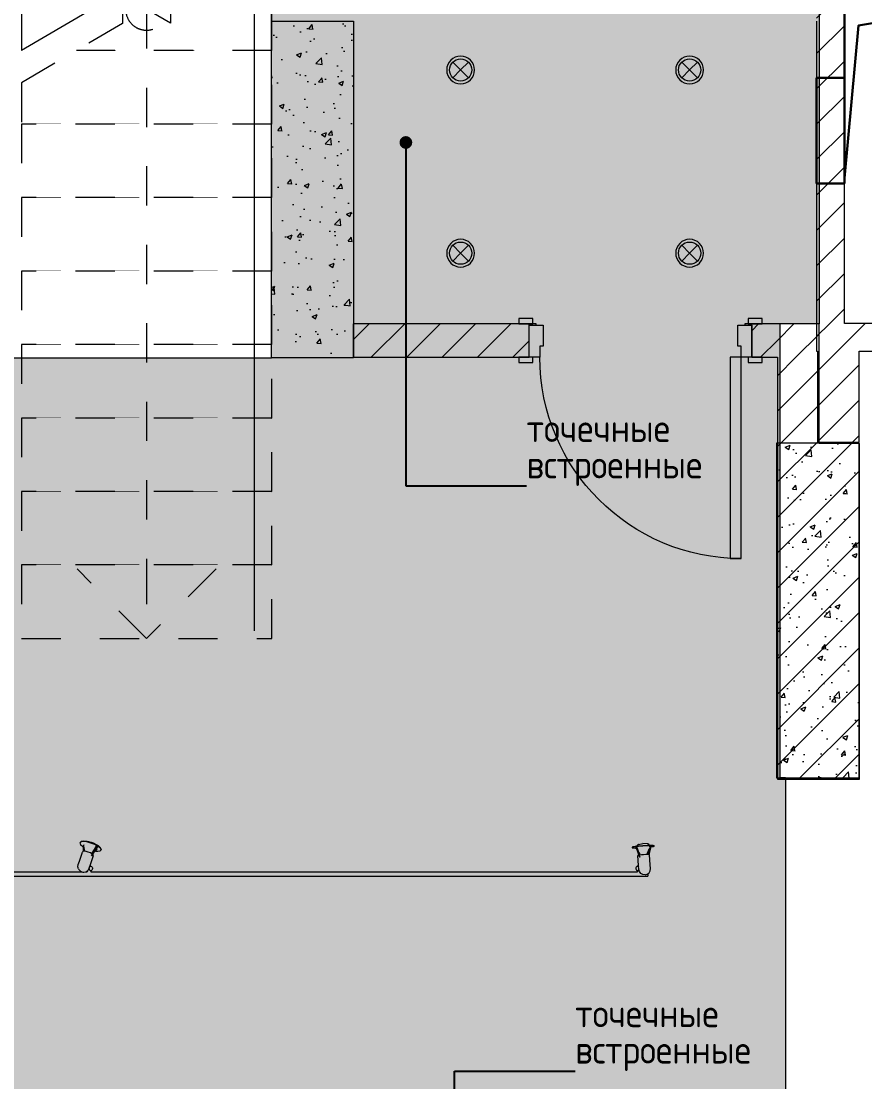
# Model space of a CAD drawing. Header units: millimetres. Extents: x 2336463 to 2579121, y 595385 to 778077.
# Drawn here: x 2346846 to 2349880, y 704307 to 708121 of the extents above; entities that cross this region are included whole.
import ezdxf

# ---------------------------------------------------------------- set-up
doc = ezdxf.new("R2010")
doc.units = ezdxf.units.MM
doc.header["$MEASUREMENT"] = 0
for name, pattern in [('Wipeout_Contour', [1000, 0, -1000]), ('Пунктирная', [88.194442, 0, -88.194442]), ('Штриховая', [282.222223, 141.111112, -141.111112])]:
    doc.linetypes.add(name, pattern=pattern)
for name, color, linetype in [('+возводимые стены', 7, 'Continuous'), ('Конструктив - Лестницы', 7, 'Continuous'), ('сит план', 7, 'Continuous')]:
    doc.layers.add(name, color=color, linetype=linetype)
for name, color, linetype, lineweight in [('+возводимые стены_Ном._пера__101', 252, 'Continuous', 5), ('+стена с дверью_Ном._пера__1', 7, 'Continuous', 13), ('MEP - Электрооборудование.ЭО_Ном._пера__1', 7, 'Continuous', 13), ('MEP - Электрооборудование.ЭО_Ном._пера__101', 252, 'Continuous', 5), ('Двери ARCHICAD_Ном._пера__1', 7, 'Continuous', 13), ('Конструктив - Стены Несущие_Ном._пера__21', 7, 'Continuous', 30), ('сит план_Ном._пера__1', 7, 'Continuous', 13), ('сит план_Ном._пера__21', 7, 'Continuous', 30)]:
    doc.layers.add(name, color=color, linetype=linetype, lineweight=lineweight)
for name, color, linetype, lineweight, true_color in [('+возводимые стены_Ном._пера__169', 7, 'Continuous', 5, 0x68b353), ('+стена с дверью_Ном._пера__243', 7, 'Continuous', 13, 0xe25822), ('MEP - Электрооборудование.ЭО_Ном._пера__58', 7, 'Continuous', 5, 0xdf0000), ('Конструктив - Лестницы_Ном._пера__11', 7, 'Continuous', 15, 0x6c80ff), ('сит план_Ном._пера__87', 7, 'Continuous', 20, 0x6a6a6a)]:
    doc.layers.add(name, color=color, linetype=linetype, lineweight=lineweight, true_color=true_color)
doc.styles.add('СГЕНЕРИР_СТИЛЬ_3', font='isocp.shx')
doc.linetypes.add('Сварной шов', pattern='A,0,[2,Р”РёР·Р°Р№РЅ РїСЂРѕРµРєС‚ СЂР°Р±РѕС‡РёР№1.Shx,S=0.079365,R=0,X=0,Y=0],-17,0', length=17)
doc.dimstyles.new('СГЕНЕРИР_СТИЛЬ__11', dxfattribs={"dimtxt": 0.18, "dimasz": 91.2, "dimexe": 0.18, "dimexo": 0.0625, "dimgap": 0, "dimtad": 0, "dimtih": 1, "dimtoh": 1, "dimdec": 4, "dimzin": 0, "dimdsep": 46, "dimcen": 0.09, "dimadec": 0, "dimazin": 0, "dimtfac": 1, "dimtdec": 4, "dimtmove": 0, "dimatfit": 3, "dimldrblk": 'ARROWHEAD_11', "dimfxl": 0, "dimtolj": 1, "dimtzin": 0, "dimarcsym": 0})
pattern_1 = [(45, (2086872.015, 585813.69), (-63.63961, 63.63961), [])]
pattern_2 = [(50, (2086872.01, 585813.69), (-182.18467, 15.939086), [19.05, -209.55]), (355, (2086872.01, 585813.69), (-35.24342, 191.05685), [15.24, -167.64058]), (100.451445, (2086887.2, 585812.36), (146.94125, 175.11775), [16.19001, -178.09024]), (46.1842, (2086872.01, 585864.49), (-271.07904, 42.04233), [28.575, -314.325]), (96.63556, (2086894.6, 585860.98), (237.40413, 247.42612), [24.28502, -267.1356]), (351.18415, (2086872.01, 585864.49), (237.40413, 247.42612), [22.85997, -251.45973]), (21, (2086897.41, 585851.79), (-151.61439, 102.2652), [19.05, -209.55]), (326, (2086897.41, 585851.79), (61.80203, 184.18797), [15.24, -167.64]), (71.451445, (2086910.05, 585843.26), (213.41642, 81.92277), [16.19001, -178.08994]), (37.5, (2086872.015, 585813.686), (3.088603, 84.555039), [0, -165.608, 0, -170.18, 0, -168.275]), (7.5, (2086872.015, 585813.69), (66.819663, 100.180575), [0, -97.028, 0, -161.798, 0, -64.135]), (327.5, (2086815.37, 585813.686), (-135.590595, 5.728744), [0, -63.5, 0, -198.12, 0, -262.89]), (317.5, (2086789.97, 585813.69), (148.12918, 25.42649), [0, -82.55, 0, -131.572, 0, -186.69])]

# ---------------------------------------------------------------- blocks, each defined once
blk = doc.blocks.new('Лестница_5', base_point=(2086872, 585813.7))
at = {"color": 254, "linetype": 'Wipeout_Contour', "lineweight": 0, "ltscale": 9808688.342039904}
blk.add_wipeout([(2347746.7, 709601), (2346846.7, 709601), (2346846.7, 709336.7), (2347746.7, 709336.7)], dxfattribs=at).dxf.layer = 'Конструктив - Лестницы'
at = {"layer": 'Конструктив - Лестницы_Ном._пера__11', "color": 171, "linetype": 'Continuous', "lineweight": 15, "true_color": 0x6c80ff}
for p, q in [((2347746.7, 709601), (2346846.7, 709601)), ((2346846.7, 709601), (2346846.7, 709336.7)), ((2347746.7, 709336.7), (2347746.7, 709601)), ((2346846.7, 709336.7), (2347746.7, 709336.7))]:
    blk.add_line(p, q, dxfattribs=at)
for start, end in [(0, 180), (180, 0)]:
    blk.add_arc((2347296.7, 709601), 75, start, end, dxfattribs=at)
at = {"color": 254, "linetype": 'Wipeout_Contour', "lineweight": 0, "ltscale": 9808382.538897872}
blk.add_wipeout([(2347746.7, 709336.7), (2346846.7, 709336.7), (2346846.7, 709072.4), (2347746.7, 709072.4)], dxfattribs=at).dxf.layer = 'Конструктив - Лестницы'
at = {"layer": 'Конструктив - Лестницы_Ном._пера__11', "color": 171, "linetype": 'Continuous', "lineweight": 15, "true_color": 0x6c80ff}
for p, q in [((2347296.7, 709601), (2347296.7, 709336.7)), ((2347746.7, 709336.7), (2346846.7, 709336.7)), ((2346846.7, 709336.7), (2346846.7, 709072.4)), ((2347746.7, 709072.4), (2347746.7, 709336.7)), ((2346846.7, 709072.4), (2347746.7, 709072.4))]:
    blk.add_line(p, q, dxfattribs=at)
at = {"color": 254, "linetype": 'Wipeout_Contour', "lineweight": 0, "ltscale": 9808076.840176873}
blk.add_wipeout([(2347746.7, 709072.4), (2346846.7, 709072.4), (2346846.7, 708808.1), (2347746.7, 708808.1)], dxfattribs=at).dxf.layer = 'Конструктив - Лестницы'
at = {"layer": 'Конструктив - Лестницы_Ном._пера__11', "color": 171, "linetype": 'Continuous', "lineweight": 15, "true_color": 0x6c80ff}
for p, q in [((2347746.7, 709072.4), (2346846.7, 709072.4)), ((2346846.7, 709072.4), (2346846.7, 708808.1)), ((2347746.7, 708808.1), (2347746.7, 709072.4)), ((2346846.7, 708808.1), (2347746.7, 708808.1))]:
    blk.add_line(p, q, dxfattribs=at)
at = {"color": 254, "linetype": 'Wipeout_Contour', "lineweight": 0, "ltscale": 9807771.245873004}
blk.add_wipeout([(2347746.7, 708808.1), (2346846.7, 708808.1), (2346846.7, 708543.8), (2347746.7, 708543.8)], dxfattribs=at).dxf.layer = 'Конструктив - Лестницы'
at = {"layer": 'Конструктив - Лестницы_Ном._пера__11', "color": 171, "linetype": 'Continuous', "lineweight": 15, "true_color": 0x6c80ff}
for p, q in [((2347746.7, 708808.1), (2346846.7, 708808.1)), ((2346846.7, 708808.1), (2346846.7, 708543.8)), ((2347746.7, 708543.8), (2347746.7, 708808.1)), ((2346846.7, 708543.8), (2347746.7, 708543.8))]:
    blk.add_line(p, q, dxfattribs=at)
at = {"color": 254, "linetype": 'Wipeout_Contour', "lineweight": 0, "ltscale": 19614376.86086692}
blk.add_wipeout([(2346846.7, 708543.8), (2346846.7, 708279.5), (2347210.5, 708279.5), (2347210.5, 708328.9), (2347296.7, 708279.5), (2347382.9, 708279.5), (2347382.9, 708330.2), (2347746.7, 708543.8)], dxfattribs=at).dxf.layer = 'Конструктив - Лестницы'
at = {"layer": 'Конструктив - Лестницы_Ном._пера__11', "color": 171, "linetype": 'Continuous', "lineweight": 15, "true_color": 0x6c80ff}
for p, q in [((2347746.7, 708543.8), (2346846.7, 708543.8)), ((2346846.7, 708543.8), (2346846.7, 708279.5)), ((2346846.7, 708279.5), (2347210.5, 708279.5)), ((2347296.7, 708279.5), (2347382.9, 708279.5))]:
    blk.add_line(p, q, dxfattribs=at)
at = {"color": 254, "linetype": 'Wipeout_Contour', "lineweight": 0, "ltscale": 7356577.667951295}
blk.add_wipeout([(2347494.2, 708279.5), (2347746.7, 708279.5), (2347746.7, 708427.9)], dxfattribs=at).dxf.layer = 'Конструктив - Лестницы'
at = {"layer": 'Конструктив - Лестницы_Ном._пера__11', "color": 171, "linetype": 'Continuous', "lineweight": 15, "true_color": 0x6c80ff}
blk.add_line((2347746.7, 708543.8), (2347382.9, 708330.2), dxfattribs=at)
at = {"layer": 'Конструктив - Лестницы_Ном._пера__11', "color": 171, "linetype": 'Штриховая', "lineweight": 15, "true_color": 0x6c80ff}
for p, q in [((2347746.7, 708279.5), (2347746.7, 708427.9)), ((2347494.2, 708279.5), (2347746.7, 708279.5))]:
    blk.add_line(p, q, dxfattribs=at)
at = {"color": 254, "linetype": 'Wipeout_Contour', "lineweight": 0, "ltscale": 9806195.554048594}
blk.add_wipeout([(2346846.7, 708279.5), (2346846.7, 708015.3), (2347210.5, 708228.9), (2347210.5, 708279.5)], dxfattribs=at).dxf.layer = 'Конструктив - Лестницы'
at = {"color": 254, "linetype": 'Wipeout_Contour', "lineweight": 0, "ltscale": 7355635.280746453}
blk.add_wipeout([(2347382.9, 708279.5), (2347296.7, 708279.5), (2347382.9, 708230.2)], dxfattribs=at).dxf.layer = 'Конструктив - Лестницы'
at = {"layer": 'Конструктив - Лестницы_Ном._пера__11', "color": 171, "linetype": 'Continuous', "lineweight": 15, "true_color": 0x6c80ff}
for p, q in [((2347210.5, 708279.5), (2346846.7, 708279.5)), ((2346846.7, 708279.5), (2346846.7, 708015.3)), ((2347382.9, 708279.5), (2347296.7, 708279.5))]:
    blk.add_line(p, q, dxfattribs=at)
at = {"color": 254, "linetype": 'Wipeout_Contour', "lineweight": 0, "ltscale": 19615148.30207242}
blk.add_wipeout([(2347044.2, 708015.3), (2347746.7, 708015.3), (2347746.7, 708279.5), (2347494.2, 708279.5), (2347382.9, 708214.2), (2347382.9, 708114.2), (2347210.5, 708212.9), (2347210.5, 708112.9)], dxfattribs=at).dxf.layer = 'Конструктив - Лестницы'
at = {"layer": 'Конструктив - Лестницы_Ном._пера__11', "color": 171, "linetype": 'Continuous', "lineweight": 15, "true_color": 0x6c80ff}
for p, q in [((2347296.7, 709336.7), (2347296.7, 708279.5)), ((2347296.7, 708279.5), (2347046.7, 708529.5)), ((2347546.7, 708529.5), (2347296.7, 708279.5)), ((2347382.9, 708230.2), (2347210.5, 708328.9)), ((2347210.5, 708328.9), (2347210.5, 708228.9)), ((2347382.9, 708330.2), (2347382.9, 708230.2))]:
    blk.add_line(p, q, dxfattribs=at)
at = {"layer": 'Конструктив - Лестницы_Ном._пера__11', "color": 171, "linetype": 'Штриховая', "lineweight": 15, "true_color": 0x6c80ff}
for p, q in [((2347746.7, 708427.9), (2347382.9, 708214.2)), ((2347746.7, 708279.5), (2347494.2, 708279.5)), ((2347746.7, 708015.3), (2347746.7, 708279.5)), ((2347382.9, 708114.2), (2347210.5, 708212.9)), ((2347210.5, 708212.9), (2347210.5, 708112.9)), ((2347382.9, 708214.2), (2347382.9, 708114.2)), ((2347044.2, 708015.3), (2347746.7, 708015.3))]:
    blk.add_line(p, q, dxfattribs=at)
for start, end in [(0, 180), (180, 0)]:
    blk.add_arc((2347296.7, 708163.6), 75, start, end, dxfattribs=at)
at = {"color": 254, "linetype": 'Wipeout_Contour', "lineweight": 0, "ltscale": 12258332.02916262}
blk.add_wipeout([(2346846.7, 707751), (2347746.7, 707751), (2347746.7, 708015.3), (2347044.2, 708015.3), (2346846.7, 707899.3)], dxfattribs=at).dxf.layer = 'Конструктив - Лестницы'
at = {"layer": 'Конструктив - Лестницы_Ном._пера__11', "color": 171, "linetype": 'Continuous', "lineweight": 15, "true_color": 0x6c80ff}
blk.add_line((2347210.5, 708228.9), (2346846.7, 708015.3), dxfattribs=at)
at = {"layer": 'Конструктив - Лестницы_Ном._пера__11', "color": 171, "linetype": 'Штриховая', "lineweight": 15, "true_color": 0x6c80ff}
for p, q in [((2347210.5, 708112.9), (2346846.7, 707899.3)), ((2347746.7, 708015.3), (2347044.2, 708015.3)), ((2347746.7, 707751), (2347746.7, 708015.3)), ((2346846.7, 707899.3), (2346846.7, 707751)), ((2346846.7, 707751), (2347746.7, 707751))]:
    blk.add_line(p, q, dxfattribs=at)
at = {"color": 254, "linetype": 'Wipeout_Contour', "lineweight": 0, "ltscale": 9806549.912989125}
blk.add_wipeout([(2346846.7, 707751), (2346846.7, 707486.7), (2347746.7, 707486.7), (2347746.7, 707751)], dxfattribs=at).dxf.layer = 'Конструктив - Лестницы'
at = {"layer": 'Конструктив - Лестницы_Ном._пера__11', "color": 171, "linetype": 'Штриховая', "lineweight": 15, "true_color": 0x6c80ff}
for p, q in [((2347746.7, 707751), (2346846.7, 707751)), ((2346846.7, 707751), (2346846.7, 707486.7)), ((2347746.7, 707486.7), (2347746.7, 707751)), ((2346846.7, 707486.7), (2347746.7, 707486.7))]:
    blk.add_line(p, q, dxfattribs=at)
at = {"color": 254, "linetype": 'Wipeout_Contour', "lineweight": 0, "ltscale": 9806244.840910278}
blk.add_wipeout([(2346846.7, 707486.7), (2346846.7, 707222.4), (2347746.7, 707222.4), (2347746.7, 707486.7)], dxfattribs=at).dxf.layer = 'Конструктив - Лестницы'
at = {"layer": 'Конструктив - Лестницы_Ном._пера__11', "color": 171, "linetype": 'Штриховая', "lineweight": 15, "true_color": 0x6c80ff}
for p, q in [((2347746.7, 707486.7), (2346846.7, 707486.7)), ((2346846.7, 707486.7), (2346846.7, 707222.4)), ((2347746.7, 707222.4), (2347746.7, 707486.7)), ((2346846.7, 707222.4), (2347746.7, 707222.4))]:
    blk.add_line(p, q, dxfattribs=at)
at = {"color": 254, "linetype": 'Wipeout_Contour', "lineweight": 0, "ltscale": 9805939.873307092}
blk.add_wipeout([(2346846.7, 707222.4), (2346846.7, 706958.1), (2347746.7, 706958.1), (2347746.7, 707222.4)], dxfattribs=at).dxf.layer = 'Конструктив - Лестницы'
at = {"layer": 'Конструктив - Лестницы_Ном._пера__11', "color": 171, "linetype": 'Штриховая', "lineweight": 15, "true_color": 0x6c80ff}
for p, q in [((2347746.7, 707222.4), (2346846.7, 707222.4)), ((2346846.7, 707222.4), (2346846.7, 706958.1)), ((2347746.7, 706958.1), (2347746.7, 707222.4)), ((2346846.7, 706958.1), (2347746.7, 706958.1))]:
    blk.add_line(p, q, dxfattribs=at)
at = {"color": 254, "linetype": 'Wipeout_Contour', "lineweight": 0, "ltscale": 9805635.010189315}
blk.add_wipeout([(2346846.7, 706958.1), (2346846.7, 706693.8), (2347746.7, 706693.8), (2347746.7, 706958.1)], dxfattribs=at).dxf.layer = 'Конструктив - Лестницы'
at = {"layer": 'Конструктив - Лестницы_Ном._пера__11', "color": 171, "linetype": 'Штриховая', "lineweight": 15, "true_color": 0x6c80ff}
for p, q in [((2347746.7, 706958.1), (2346846.7, 706958.1)), ((2346846.7, 706958.1), (2346846.7, 706693.8)), ((2347746.7, 706693.8), (2347746.7, 706958.1)), ((2346846.7, 706693.8), (2347746.7, 706693.8))]:
    blk.add_line(p, q, dxfattribs=at)
at = {"color": 254, "linetype": 'Wipeout_Contour', "lineweight": 0, "ltscale": 9805330.25154499}
blk.add_wipeout([(2346846.7, 706693.8), (2346846.7, 706429.5), (2347746.7, 706429.5), (2347746.7, 706693.8)], dxfattribs=at).dxf.layer = 'Конструктив - Лестницы'
at = {"layer": 'Конструктив - Лестницы_Ном._пера__11', "color": 171, "linetype": 'Штриховая', "lineweight": 15, "true_color": 0x6c80ff}
for p, q in [((2347746.7, 706693.8), (2346846.7, 706693.8)), ((2346846.7, 706693.8), (2346846.7, 706429.5)), ((2347746.7, 706429.5), (2347746.7, 706693.8)), ((2346846.7, 706429.5), (2347746.7, 706429.5))]:
    blk.add_line(p, q, dxfattribs=at)
at = {"color": 254, "linetype": 'Wipeout_Contour', "lineweight": 0, "ltscale": 9805025.597405571}
blk.add_wipeout([(2346846.7, 706429.5), (2346846.7, 706165.3), (2347746.7, 706165.3), (2347746.7, 706429.5)], dxfattribs=at).dxf.layer = 'Конструктив - Лестницы'
at = {"layer": 'Конструктив - Лестницы_Ном._пера__11', "color": 171, "linetype": 'Штриховая', "lineweight": 15, "true_color": 0x6c80ff}
for p, q in [((2347746.7, 706429.5), (2346846.7, 706429.5)), ((2346846.7, 706429.5), (2346846.7, 706165.3)), ((2347746.7, 706165.3), (2347746.7, 706429.5)), ((2346846.7, 706165.3), (2347746.7, 706165.3))]:
    blk.add_line(p, q, dxfattribs=at)
at = {"color": 254, "linetype": 'Wipeout_Contour', "lineweight": 0, "ltscale": 9804721.047802504}
blk.add_wipeout([(2346846.7, 706165.3), (2346846.7, 705901), (2347746.7, 705901), (2347746.7, 706165.3)], dxfattribs=at).dxf.layer = 'Конструктив - Лестницы'
at = {"layer": 'Конструктив - Лестницы_Ном._пера__11', "color": 171, "linetype": 'Штриховая', "lineweight": 15, "true_color": 0x6c80ff}
for p, q in [((2347296.7, 708163.6), (2347296.7, 706165.3)), ((2347746.7, 706165.3), (2346846.7, 706165.3)), ((2346846.7, 706165.3), (2346846.7, 705901)), ((2347296.7, 706165.3), (2347296.7, 705901)), ((2347746.7, 705901), (2347746.7, 706165.3)), ((2347296.7, 705901), (2347046.7, 706151)), ((2347546.7, 706151), (2347296.7, 705901)), ((2346846.7, 705901), (2347746.7, 705901))]:
    blk.add_line(p, q, dxfattribs=at)
blk = doc.blocks.new('Стена_1259', base_point=(2349706.7, 709139.9))
at = {"layer": 'сит план_Ном._пера__87', "linetype": 'Continuous', "lineweight": 20, "true_color": 0x6a6a6a}
h = blk.add_hatch(dxfattribs=at)
h.set_pattern_fill('Блоки_Бетонные_Эффективные', color=251, style=0, pattern_type=2)
h.set_pattern_definition(pattern_1)
h.paths.add_polyline_path([(2349806.7, 707033.9), (2349806.7, 709139.9), (2349706.7, 709139.9), (2349706.7, 707033.9)])
h = blk.add_hatch(dxfattribs=at)
h.set_pattern_fill('Блоки_Бетонные_Эффективные', color=251, style=0, pattern_type=2)
h.set_pattern_definition(pattern_1)
h.paths.add_polyline_path([(2349806.7, 707033.9), (2349706.7, 706933.9), (2349806.7, 706933.9)])
h = blk.add_hatch(dxfattribs=at)
h.set_pattern_fill('Блоки_Бетонные_Эффективные', color=251, style=0, pattern_type=2)
h.set_pattern_definition(pattern_1)
h.paths.add_polyline_path([(2349806.7, 707033.9), (2349706.7, 707033.9), (2349706.7, 706933.9)])
at = {"layer": 'сит план_Ном._пера__1', "color": 7, "linetype": 'Continuous', "lineweight": 13, "flags": 128}
for points in [[(2349706.7, 709139.9), (2349706.7, 708241.2)], [(2349806.7, 709139.9), (2349706.7, 709139.9)], [(2349806.7, 707033.9), (2349806.7, 709139.9)], [(2349706.7, 708121.2), (2349706.7, 706933.9)]]:
    blk.add_lwpolyline(points, dxfattribs=at)
blk = doc.blocks.new('Стена_1260', base_point=(2349706.7, 706933.9))
at = {"layer": 'сит план_Ном._пера__87', "linetype": 'Continuous', "lineweight": 20, "true_color": 0x6a6a6a}
h = blk.add_hatch(dxfattribs=at)
h.set_pattern_fill('Блоки_Бетонные_Эффективные', color=251, style=0, pattern_type=2)
h.set_pattern_definition(pattern_1)
h.paths.add_polyline_path([(2349806.7, 706933.9), (2350156.7, 706933.9), (2350156.7, 707033.9), (2349806.7, 707033.9)])
h = blk.add_hatch(dxfattribs=at)
h.set_pattern_fill('Блоки_Бетонные_Эффективные', color=251, style=0, pattern_type=2)
h.set_pattern_definition(pattern_1)
h.paths.add_polyline_path([(2350256.7, 707033.9), (2350156.7, 707033.9), (2350256.7, 706933.9)])
h = blk.add_hatch(dxfattribs=at)
h.set_pattern_fill('Блоки_Бетонные_Эффективные', color=251, style=0, pattern_type=2)
h.set_pattern_definition(pattern_1)
h.paths.add_polyline_path([(2350256.7, 706933.9), (2350156.7, 707033.9), (2350156.7, 706933.9)])
at = {"layer": 'сит план_Ном._пера__1', "color": 7, "linetype": 'Continuous', "lineweight": 13, "flags": 128}
for points in [[(2350156.7, 707033.9), (2349806.7, 707033.9)], [(2350256.7, 706933.9), (2350256.7, 707033.9)], [(2349706.7, 706933.9), (2349709.7, 706933.9)], [(2349859.7, 706933.9), (2350256.7, 706933.9)]]:
    blk.add_lwpolyline(points, dxfattribs=at)
blk = doc.blocks.new('Стена_1262', base_point=(2349565.9, 706602.6))
at = {"layer": 'сит план_Ном._пера__87', "linetype": 'Continuous', "lineweight": 20, "true_color": 0x6a6a6a}
h = blk.add_hatch(dxfattribs=at)
h.set_pattern_fill('Блоки_Бетонные_Эффективные', color=251, style=0, pattern_type=2)
h.set_pattern_definition(pattern_1)
h.paths.add_polyline_path([(2349565.9, 706602.6), (2349565.9, 705394.6), (2349860.9, 705394.6), (2349860.9, 706602.6)])
at = {"layer": 'сит план_Ном._пера__1', "color": 7, "linetype": 'Continuous', "lineweight": 13, "flags": 128}
for points in [[(2349565.9, 706602.6), (2349565.9, 705394.6)], [(2349860.9, 706602.6), (2349715.9, 706602.6)], [(2349860.9, 705394.6), (2349860.9, 706602.6)], [(2349565.9, 705394.6), (2349860.9, 705394.6)]]:
    blk.add_lwpolyline(points, dxfattribs=at)
blk = doc.blocks.new('Стена_1309', base_point=(2349859.7, 706606.6))
at = {"layer": '+возводимые стены_Ном._пера__169', "linetype": 'Continuous', "lineweight": 5, "true_color": 0x68b353}
h = blk.add_hatch(dxfattribs=at)
h.set_pattern_fill('Блоки_Бетонные_Эффективные', color=85, style=0, pattern_type=2)
h.set_pattern_definition(pattern_1)
h.paths.add_polyline_path([(2349859.7, 706606.6), (2349859.7, 706933.9), (2349709.7, 706933.9), (2349709.7, 706606.6)])
at = {"layer": '+возводимые стены_Ном._пера__101', "color": 252, "linetype": 'Continuous', "lineweight": 5, "flags": 128}
for points in [[(2349709.7, 706933.9), (2349709.7, 706606.6)], [(2349859.7, 706606.6), (2349859.7, 706933.9)], [(2349709.7, 706606.6), (2349859.7, 706606.6)]]:
    blk.add_lwpolyline(points, dxfattribs=at)
blk = doc.blocks.new('Однопольная Дверь 25_4')
at = {"layer": 'Двери ARCHICAD_Ном._пера__1', "color": 7, "linetype": 'Continuous', "lineweight": 13}
for p, q in [((322, 0), (322, 724)), ((322, 724), (362, 724)), ((362, 724), (362, 0)), ((-437, 0), (-437, 19)), ((-437, 19), (-387, 19)), ((-387, 0), (-437, 0)), ((-400, 0), (-437, 0)), ((-400, 0), (-437, 0)), ((-362, 0), (-400, 0)), ((-400, 0), (-400, -115)), ((-400, 0), (-400, -115)), ((-400, 0), (-400, -115)), ((-387, 19), (-387, 0)), ((-362, -40), (-362, 0)), ((362, 0), (322, 0)), ((400, 0), (362, 0)), ((362, 0), (362, -40)), ((387, 19), (437, 19)), ((387, 0), (387, 19)), ((437, 0), (387, 0)), ((400, -115), (400, 0)), ((400, 0), (400, -115)), ((400, 0), (400, -115)), ((400, 0), (437, 0)), ((400, 0), (437, 0)), ((437, 19), (437, 0)), ((-350, -40), (-362, -40)), ((-350, -115), (-350, -40)), ((362, -40), (350, -40)), ((350, -40), (350, -115)), ((-437, -139), (-437, -120)), ((-437, -120), (-387, -120)), ((-400, -120), (-437, -120)), ((-400, -120), (-437, -120)), ((-387, -139), (-437, -139)), ((-400, -120), (-400, -115)), ((-400, -115), (-375, -115)), ((-400, -115), (-350, -115)), ((-400, -115), (-400, -120)), ((-400, -115), (-400, -120)), ((-375, -120), (-400, -120)), ((-387, -120), (-387, -139)), ((-375, -115), (-375, -120)), ((350, -115), (400, -115)), ((375, -120), (375, -115)), ((375, -115), (400, -115)), ((400, -120), (375, -120)), ((387, -120), (437, -120)), ((387, -139), (387, -120)), ((437, -139), (387, -139)), ((400, -115), (400, -120)), ((400, -115), (400, -120)), ((400, -115), (400, -120)), ((400, -120), (437, -120)), ((400, -120), (437, -120)), ((437, -120), (437, -139))]:
    blk.add_line(p, q, dxfattribs=at)
blk.add_arc((362, 0), 724, 90, 180, dxfattribs=at)
blk = doc.blocks.new('Стена_1317', base_point=(2348041.3, 706912.3))
at = {"layer": '+возводимые стены_Ном._пера__169', "linetype": 'Continuous', "lineweight": 5, "true_color": 0x68b353}
h = blk.add_hatch(dxfattribs=at)
h.set_pattern_fill('Блоки_Бетонные_Эффективные', color=85, style=0, pattern_type=2)
h.set_pattern_definition(pattern_1)
h.paths.add_polyline_path([(2348041.3, 707032.3), (2348041.3, 706912.3), (2348673.2, 706912.3), (2348673.2, 707032.3)])
h = blk.add_hatch(dxfattribs=at)
h.set_pattern_fill('Блоки_Бетонные_Эффективные', color=85, style=0, pattern_type=2)
h.set_pattern_definition(pattern_1)
h.paths.add_polyline_path([(2349565.9, 707032.3), (2349473.2, 707032.3), (2349473.2, 706912.3), (2349565.9, 706912.3)])
at = {"layer": '+возводимые стены_Ном._пера__101', "color": 252, "linetype": 'Continuous', "lineweight": 5}
for p, q in [((2348673.2, 707032.3), (2348636.2, 707032.3)), ((2348673.2, 707027.3), (2348673.2, 707032.3)), ((2349473.2, 707032.3), (2349510.2, 707032.3)), ((2349473.2, 707027.3), (2349473.2, 707032.3)), ((2348673.2, 706912.3), (2348673.2, 707027.3)), ((2349473.2, 706912.3), (2349473.2, 707027.3)), ((2348673.2, 706912.3), (2348636.2, 706912.3)), ((2349473.2, 706912.3), (2349510.2, 706912.3))]:
    blk.add_line(p, q, dxfattribs=at)
at = {"layer": '+возводимые стены_Ном._пера__101', "color": 252, "linetype": 'Continuous', "lineweight": 5, "flags": 128}
for points in [[(2348673.2, 707032.3), (2348041.3, 707032.3)], [(2348041.3, 706912.3), (2348041.3, 707032.3)], [(2349565.9, 707032.3), (2349473.2, 707032.3)], [(2348041.3, 706912.3), (2348673.2, 706912.3)], [(2349473.2, 706912.3), (2349565.9, 706912.3)]]:
    blk.add_lwpolyline(points, dxfattribs=at)
at = {"layer": 'Двери ARCHICAD_Ном._пера__1', "color": 7, "linetype": 'Continuous', "lineweight": 13, "xscale": -0.9999999999999999, "zscale": 1000, "rotation": 180.000753891838}
blk.add_blockref('Однопольная Дверь 25_4', (2349073.2, 706912.3), dxfattribs=at)
blk = doc.blocks.new('Стена_1318', base_point=(2349565.9, 706602.6))
at = {"layer": '+возводимые стены_Ном._пера__169', "linetype": 'Continuous', "lineweight": 5, "true_color": 0x68b353}
h = blk.add_hatch(dxfattribs=at)
h.set_pattern_fill('Блоки_Бетонные_Эффективные', color=85, style=0, pattern_type=2)
h.set_pattern_definition(pattern_1)
h.paths.add_polyline_path([(2349565.9, 707032.3), (2349565.9, 706912.3), (2349715.9, 707032.4)])
h = blk.add_hatch(dxfattribs=at)
h.set_pattern_fill('Блоки_Бетонные_Эффективные', color=85, style=0, pattern_type=2)
h.set_pattern_definition(pattern_1)
h.paths.add_polyline_path([(2349565.9, 706912.3), (2349715.9, 706912.4), (2349715.9, 707032.4)])
h = blk.add_hatch(dxfattribs=at)
h.set_pattern_fill('Блоки_Бетонные_Эффективные', color=85, style=0, pattern_type=2)
h.set_pattern_definition(pattern_1)
h.paths.add_polyline_path([(2349565.9, 706912.3), (2349565.9, 706602.6), (2349715.9, 706602.6), (2349715.9, 706912.4)])
at = {"layer": '+возводимые стены_Ном._пера__101', "color": 252, "linetype": 'Continuous', "lineweight": 5, "flags": 128}
for points in [[(2349715.9, 707032.4), (2349565.9, 707032.3)], [(2349715.9, 706602.6), (2349715.9, 707032.4)], [(2349565.9, 706912.3), (2349565.9, 706602.6)]]:
    blk.add_lwpolyline(points, dxfattribs=at)
blk = doc.blocks.new('Набор Источников Света Настенный 25_5')
at = {"layer": 'MEP - Электрооборудование.ЭО_Ном._пера__58', "color": 12, "linetype": 'Continuous', "lineweight": 5, "true_color": 0xdf0000}
for p, q in [((3000, 0), (-3000, 0)), ((-3008.7, -19.6), (-3009.8, -27.7)), ((-3009.8, -27.7), (-3008.8, -41.6)), ((-3004.6, -12.5), (-3008.7, -19.6)), ((-2998.2, -7.5), (-3004.6, -12.5)), ((-3000, -8), (-3000, 0)), ((-3000, -8.9), (-3000, -8)), ((-2997.6, -7.2), (-2998.2, -7.5)), ((-2990.2, -5.3), (-2997.6, -7.2)), ((-2990.2, -5.3), (-2982.8, -6.2)), ((-2982.1, -6.4), (-2982.8, -6.2)), ((-2982.1, -6.4), (-2975, -10.4)), ((-2975, -10.4), (-2970, -16.9)), ((-2970, -16.9), (-2967.9, -24.8)), ((-2967.1, -22.9), (-2967.9, -25.1)), ((-2967.9, -24.8), (-2966.9, -38.7)), ((-2967.4, -32.3), (-2966.3, -34.2)), ((-2965.4, -20.9), (-2967.1, -22.9)), ((-2967.1, -36), (-2962.2, -36)), ((-2966.3, -34.2), (-2964.4, -35.7)), ((-2966, -20), (-2963.3, -20)), ((-2963.3, -20), (-2965.4, -20.9)), ((-2964.4, -35.7), (-2962.2, -36)), ((-996.4, -16), (-2963.6, -16)), ((-2963.6, -20), (-2963.6, -16)), ((-2961.2, -20.3), (-2963.3, -20)), ((-2962.2, -36), (-2960.2, -35.1)), ((-2959.3, -21.8), (-2961.2, -20.3)), ((-2960.2, -35.1), (-2958.5, -33.1)), ((-2957.9, -24.2), (-2959.3, -21.8)), ((-2958.5, -33.1), (-2957.5, -30.3)), ((-2957.3, -27.2), (-2957.9, -24.2)), ((-2957.5, -30.3), (-2957.3, -27.2)), ((-1002.7, -27.6), (-1002.1, -24.5)), ((-1002.4, -30.6), (-1002.7, -27.6)), ((-1001.3, -33.3), (-1002.4, -30.6)), ((-1002.1, -24.5), (-1000.8, -22)), ((-999.5, -35.2), (-1001.3, -33.3)), ((-1000.8, -22), (-998.9, -20.4)), ((-997.3, -36), (-999.5, -35.2)), ((-998.9, -20.4), (-996.7, -20)), ((-995.1, -35.6), (-997.3, -36)), ((-997.3, -36), (-993.6, -36)), ((-996.7, -20), (-994.5, -20.8)), ((-996.7, -20), (-994.1, -20)), ((-996.4, -20), (-996.4, -16)), ((-991.3, -29.3), (-995.6, -41.9)), ((-993.2, -34), (-995.1, -35.6)), ((-994.5, -20.8), (-992.7, -22.7)), ((-992.3, -32.4), (-993.2, -34)), ((-992.7, -22.7), (-991.6, -25.4)), ((-991.6, -25.4), (-991.3, -28.4)), ((-991.3, -28.4), (-991.6, -30.4)), ((-987.2, -22.5), (-991.3, -29.3)), ((-985.6, -20.7), (-987.2, -22.5)), ((-979.5, -16.4), (-985.6, -20.7)), ((-977.5, -16), (-983.6, -16)), ((-983.6, -19.3), (-983.6, -16)), ((-972.2, -15), (-979.5, -16.4)), ((-970.5, -14.7), (-972.2, -15)), ((-967.9, -15), (-970.5, -14.7)), ((-965, -15.8), (-967.9, -15)), ((-962.1, -16.9), (-965, -15.8)), ((983.6, -16), (-964.4, -16)), ((-959.7, -18.2), (-962.1, -16.9)), ((-958.1, -19.6), (-959.7, -18.2)), ((-958.1, -19.6), (-953.5, -24.8)), ((-952.6, -26.9), (-953.5, -24.8)), ((-952.6, -26.9), (-950.4, -34.4)), ((-950.4, -34.4), (-951.4, -42.1)), ((-3008.8, -41.6), (-3006.4, -77.3)), ((-2977, -76.7), (-2971.1, -76)), ((-2972.6, -76.2), (-2971.5, -81.3)), ((-2957.8, -105.4), (-2971.7, -68.2)), ((-2971.3, -76), (-2961.1, -105.4)), ((-2957.1, -105.3), (-2970.8, -68.6)), ((-2968.2, -75.5), (-2965.9, -75.1)), ((-2966.9, -38.7), (-2964.5, -74.4)), ((-2965.9, -75.1), (-2964.5, -74.5)), ((-2964.5, -74.4), (-2964.5, -74.5)), ((-1021.4, -107.2), (-999.2, -74)), ((-1020.8, -107.7), (-998.3, -74)), ((-995.6, -41.9), (-1006.7, -74.2)), ((-1006.7, -74.2), (-1005.5, -77.2)), ((-1006.7, -74.2), (-1006.7, -74.2)), ((-955.7, -54.8), (-966.8, -87)), ((-951.4, -42.1), (-955.7, -54.8)), ((-3020.7, -106.8), (-3023.4, -108)), ((-3023.4, -108), (-3020, -108.9)), ((-3023.2, -110), (-3023.4, -108)), ((-3023.2, -110), (-3019.8, -110.9)), ((-3012.3, -105.3), (-3020.7, -106.8)), ((-3020, -108.9), (-3011, -109.2)), ((-3019.8, -110.9), (-3010.9, -111.2)), ((-3010.4, -105), (-3012.3, -105.3)), ((-3011, -109.2), (-2997.9, -108.9)), ((-3010.9, -111.2), (-2997.7, -110.9)), ((-3010.5, -105.4), (-3004, -77.8)), ((-3008, -105.4), (-3010.5, -105.4)), ((-3007.4, -99.5), (-3008.3, -103.2)), ((-3008.3, -103.2), (-3007.9, -107)), ((-3004.2, -94.8), (-3007.4, -99.5)), ((-3006.4, -77.3), (-3006.4, -77.4)), ((-3006.4, -77.4), (-3004.6, -77.8)), ((-3006.4, -111.1), (-3004, -114.1)), ((-3001.4, -77.9), (-3005.3, -96.4)), ((-3004.6, -77.8), (-2999.9, -78)), ((-3000.7, -77.9), (-3004.3, -95)), ((-2998.5, -83.2), (-3004.2, -94.8)), ((-3004, -114.1), (-3000.5, -116.2)), ((-2999.9, -78), (-2993, -77.8)), ((-2998.2, -77.9), (-2998.5, -83.2)), ((-2997.9, -108.9), (-2982.5, -108)), ((-2997.7, -110.9), (-2982.4, -110)), ((-2993, -77.8), (-2985, -77.4)), ((-2985, -77.4), (-2977, -76.7)), ((-2966.3, -114.3), (-2982.6, -117.7)), ((-2982.5, -108), (-2967.3, -106.8)), ((-2982.4, -110), (-2967.2, -108.7)), ((-2971.5, -81.3), (-2967.3, -87.7)), ((-2967.3, -106.8), (-2954.6, -105.3)), ((-2967.2, -108.7), (-2954.5, -107.3)), ((-2966.3, -114.3), (-2965.1, -113.8)), ((-2962, -111.2), (-2965.1, -113.8)), ((-2960, -107.9), (-2962, -111.2)), ((-2961.1, -105.4), (-2957.8, -105.4)), ((-2955.9, -101.4), (-2958.6, -101.4)), ((-2957.1, -105.3), (-2957.8, -105.4)), ((-2947, -101.7), (-2955.9, -101.4)), ((-2954.6, -105.3), (-2946.3, -103.8)), ((-2954.5, -107.3), (-2946.1, -105.8)), ((-2943.6, -102.5), (-2947, -101.7)), ((-2946.3, -103.8), (-2943.6, -102.5)), ((-2946.1, -105.8), (-2943.4, -104.5)), ((-2943.4, -104.5), (-2943.6, -102.5)), ((-1034.5, -96.8), (-1033.9, -95)), ((-1034.5, -96.8), (-1032.2, -102.4)), ((-1030.4, -91.2), (-1033.9, -95)), ((-1033.9, -95), (-1031.6, -100.6)), ((-1032.2, -102.4), (-1024.5, -109)), ((-1031.6, -100.6), (-1023.9, -107.2)), ((-1021.7, -89.9), (-1030.4, -91.2)), ((-1024.5, -109), (-1012.5, -115.7)), ((-1023.9, -107.2), (-1011.9, -113.9)), ((-1013.3, -90.8), (-1021.7, -89.9)), ((-1021.4, -107.2), (-1020.8, -107.7)), ((-1017.6, -107.7), (-1020.8, -107.7)), ((-1018.1, -96.3), (-1019.2, -99.7)), ((-1016, -93.3), (-1018.1, -96.3)), ((-1000.5, -81.2), (-1017.6, -107.7)), ((-1013.9, -91.1), (-1016, -93.3)), ((-1009.5, -88.6), (-1013.9, -91.1)), ((-1011.9, -113.9), (-997.5, -119.5)), ((-1008.2, -87.5), (-1009.5, -88.6)), ((-1005.5, -77.2), (-1002.8, -79.5)), ((-1000.7, -81.1), (-995.2, -84.2)), ((-995.2, -84.2), (-987.6, -87.1)), ((-987.6, -87.1), (-979.9, -89.1)), ((-979.9, -89.1), (-973.3, -89.8)), ((-975.7, -89.5), (-975.9, -90.5)), ((-975.9, -90.5), (-973.3, -102.7)), ((-972.8, -89.7), (-973.4, -102.1)), ((-973.3, -89.8), (-968.7, -89.1)), ((-973.3, -102.7), (-971.3, -107.7)), ((-972.2, -89.6), (-972.8, -103.8)), ((-971.4, -111.4), (-972.7, -114.7)), ((-971.3, -107.7), (-971.4, -111.4)), ((-971.3, -107.7), (-969.8, -107.7)), ((-969.8, -107.7), (-969.4, -89.2)), ((-968, -107.2), (-969.7, -106.3)), ((-968.7, -89.1), (-966.8, -87.1)), ((-960.2, -113.9), (-968, -107.2)), ((-966.8, -87), (-966.8, -87.1)), ((-957.9, -119.5), (-960.2, -113.9)), ((-3000.5, -116.2), (-2999, -116.6)), ((-2999, -116.6), (-2982.6, -117.7)), ((-1012.5, -115.7), (-998.1, -121.3)), ((-1010.8, -116.4), (-1006.1, -119)), ((-1006.1, -119), (-999.6, -121.5)), ((-999.6, -121.5), (-993.1, -123.2)), ((-998.1, -121.3), (-983.4, -125.1)), ((-997.5, -119.5), (-982.8, -123.3)), ((-993.1, -123.2), (-989.4, -123.6)), ((-983.4, -125.1), (-970.8, -126.4)), ((-982.8, -123.3), (-970.2, -124.6)), ((-970.8, -126.4), (-962, -125.1)), ((-970.2, -124.6), (-961.4, -123.3)), ((-962, -125.1), (-958.6, -121.3)), ((-961.4, -123.3), (-957.9, -119.5)), ((-958.6, -121.3), (-957.9, -119.5))]:
    blk.add_line(p, q, dxfattribs=at)
blk = doc.blocks.new('Встраиваемый Точечный Светильник 25')
at = {"layer": 'MEP - Электрооборудование.ЭО_Ном._пера__58', "color": 12, "linetype": 'Continuous', "lineweight": 5, "true_color": 0xdf0000}
for q in [(-28.3, 28.3), (-28.3, -28.3), (28.3, 28.3), (28.3, -28.3)]:
    blk.add_line((0, 0), q, dxfattribs=at)
at = {"layer": 'MEP - Электрооборудование.ЭО_Ном._пера__58', "color": 12, "linetype": 'Continuous', "lineweight": 5, "true_color": 0xdf0000, "flags": 128}
blk.add_lwpolyline([(50, 0, 1), (-50, 0, 1)], format="xyb", close=True, dxfattribs=at)
at = {"layer": 'MEP - Электрооборудование.ЭО_Ном._пера__58', "color": 12, "linetype": 'Continuous', "lineweight": 5, "true_color": 0xdf0000}
blk.add_circle((0, 0), 40, dxfattribs=at)
blk = doc.blocks.new('ARROWHEAD_11')
at = {"color": 0, "linetype": 'Continuous', "lineweight": 0}
blk.add_line((0, 0), (-1, 0), dxfattribs=at)
at = {"color": 0, "linetype": 'Continuous', "lineweight": 0, "const_width": 0.25, "flags": 128}
blk.add_lwpolyline([(-0.125, 0, 1), (0.125, 0, 1)], format="xyb", close=True, dxfattribs=at)

msp = doc.modelspace()

# ---------------------------------------------------------------- hatches: boundary and pattern name
at = {"layer": 'сит план_Ном._пера__1', "linetype": 'Continuous', "lineweight": 13}
h = msp.add_hatch(dxfattribs=at)
h.set_pattern_fill('AR_CONC', style=0, pattern_type=2)
h.set_pattern_definition(pattern_2)
h.paths.add_polyline_path([(2349564, 706604.2), (2349859, 706604.2), (2349859, 705398.6), (2349564, 705398.6)])

# ---------------------------------------------------------------- linework, layer by layer
at = {"layer": 'Конструктив - Стены Несущие_Ном._пера__21', "color": 7, "linetype": 'Continuous', "lineweight": 30}
for p, q in [((2349706.7, 707916.9), (2349806.7, 707916.9)), ((2349706.7, 707536.9), (2349706.7, 707916.9)), ((2349806.7, 707916.9), (2349806.7, 707536.9)), ((2349806.7, 707536.9), (2349706.7, 707536.9))]:
    msp.add_line(p, q, dxfattribs=at)
at = {"layer": 'сит план_Ном._пера__1', "color": 7, "linetype": 'Continuous', "lineweight": 13, "flags": 128}
msp.add_lwpolyline([(2349564, 706604.2), (2349859, 706604.2), (2349859, 705398.6), (2349564, 705398.6)], close=True, dxfattribs=at)
at = {"layer": 'сит план_Ном._пера__21', "color": 7, "linetype": 'Continuous', "lineweight": 30, "flags": 128}
msp.add_lwpolyline([(2349806.7, 707556.9), (2349856.7, 708105.5), (2350156.7, 708155.5), (2349806.7, 708155.5)], close=True, dxfattribs=at)

# ---------------------------------------------------------------- block references
at = {"layer": '+возводимые стены', "color": 252, "lineweight": 5}
for name, p in [('Стена_1317', (2348041.3, 706912.3)), ('Стена_1318', (2349565.9, 706602.6)), ('Стена_1309', (2349859.7, 706606.6))]:
    msp.add_blockref(name, p, dxfattribs=at)
at = {"layer": 'MEP - Электрооборудование.ЭО_Ном._пера__58', "color": 12, "linetype": 'Continuous', "lineweight": 5, "true_color": 0xdf0000, "zscale": 1000}
for name, p, rotation in [('Встраиваемый Точечный Светильник 25', (2348426.1, 707945.5), 90), ('Встраиваемый Точечный Светильник 25', (2349249.7, 707945.5), 90), ('Встраиваемый Точечный Светильник 25', (2348426.1, 707286.7), 90), ('Встраиваемый Точечный Светильник 25', (2349249.7, 707286.7), 90), ('Набор Источников Света Настенный 25_5', (2346099.3, 705045.9), 180)]:
    msp.add_blockref(name, p, dxfattribs=dict(at, rotation=rotation))
at = {"layer": 'Конструктив - Лестницы', "color": 8, "linetype": 'Пунктирная', "lineweight": 15}
msp.add_blockref('Лестница_5', (2086872, 585813.7), dxfattribs=at)
at = {"layer": 'сит план', "color": 7, "lineweight": 13}
for name, p in [('Стена_1259', (2349706.7, 709139.9)), ('Стена_1260', (2349706.7, 706933.9)), ('Стена_1262', (2349565.9, 706602.6))]:
    msp.add_blockref(name, p, dxfattribs=at)

# ---------------------------------------------------------------- texts
at = {"layer": 'MEP - Электрооборудование.ЭО_Ном._пера__1', "color": 7, "linetype": 'Continuous', "lineweight": 13, "char_height": 100, "attachment_point": 7, "line_spacing_factor": 0.784842, "style": 'СГЕНЕРИР_СТИЛЬ_3'}
for insert in [(2348663.3, 706449.6), (2348838.2, 704345.1)]:
    msp.add_mtext('\\A1;{\\pql;\\Fisocp.shx;точечные\\P\\pql;\\Fisocp.shx;встроенные}', dxfattribs=dict(at, insert=insert))

# ---------------------------------------------------------------- leaders
at = {"layer": 'MEP - Электрооборудование.ЭО_Ном._пера__101', "color": 252, "linetype": 'Continuous', "lineweight": 5, "annotation_type": 0, "has_hookline": 1, "hookline_direction": 0, "text_width": 757.7}
for points in [[(2348229.3, 707684.8), (2348229.3, 706449.6), (2348663.3, 706449.6)], [(2348404.1, 703767.5), (2348404.1, 704345.1), (2348838.2, 704345.1)]]:
    msp.add_leader(points, dimstyle='СГЕНЕРИР_СТИЛЬ__11', dxfattribs=at)

# ---------------------------------------------------------------- next in the draw order: hatches: boundary and pattern name
at = {"layer": '+стена с дверью_Ном._пера__243', "linetype": 'Continuous', "lineweight": 0, "true_color": 0x381608}
msp.add_hatch(color=28, dxfattribs=at).paths.add_polyline_path([(2341093.7, 706910.6), (2347746.3, 706910.6), (2347746.3, 709999), (2349574.7, 709999), (2349715.9, 709999), (2349715.9, 707032.4), (2349574.7, 707032.4), (2349574.7, 705401.1), (2349594.7, 705401.1), (2349594.7, 704006.7), (2349597, 704006.7), (2349597, 701204.4), (2347971.7, 701204.4), (2347971.7, 704006.7), (2347366.7, 704006.7), (2347366.7, 703610.7), (2342371.6, 703610.7), (2342371.6, 705400.5), (2341093.7, 705400.5)])
at = {"layer": 'сит план_Ном._пера__1', "linetype": 'Continuous', "lineweight": 13}
h = msp.add_hatch(dxfattribs=at)
h.set_pattern_fill('AR_CONC', style=0, pattern_type=2)
h.set_pattern_definition(pattern_2)
h.paths.add_polyline_path([(2347746.3, 708120.6), (2348041.3, 708120.6), (2348041.3, 706910.6), (2347746.3, 706910.6)])

# ---------------------------------------------------------------- next in the draw order: linework, layer by layer
at = {"layer": '+стена с дверью_Ном._пера__1', "color": 7, "linetype": 'Continuous', "lineweight": 13, "flags": 128}
msp.add_lwpolyline([(2341093.7, 706910.6), (2347746.3, 706910.6), (2347746.3, 709999), (2349574.7, 709999), (2349715.9, 709999), (2349715.9, 707032.4), (2349574.7, 707032.4), (2349574.7, 705401.1), (2349594.7, 705401.1), (2349594.7, 704006.7), (2349597, 704006.7), (2349597, 701204.4), (2347971.7, 701204.4), (2347971.7, 704006.7), (2347366.7, 704006.7), (2347366.7, 703610.7), (2342371.6, 703610.7), (2342371.6, 705400.5), (2341093.7, 705400.5)], close=True, dxfattribs=at)
at = {"layer": 'MEP - Электрооборудование.ЭО_Ном._пера__58', "color": 12, "linetype": 'Сварной шов', "lineweight": 5, "true_color": 0xdf0000}
msp.add_line((2347683.3, 709534.4), (2347683.3, 705928), dxfattribs=at)
at = {"layer": 'сит план_Ном._пера__1', "color": 7, "linetype": 'Continuous', "lineweight": 13, "flags": 128}
msp.add_lwpolyline([(2347746.3, 708120.6), (2348041.3, 708120.6), (2348041.3, 706910.6), (2347746.3, 706910.6)], close=True, dxfattribs=at)

doc.saveas('drawing.dxf')
